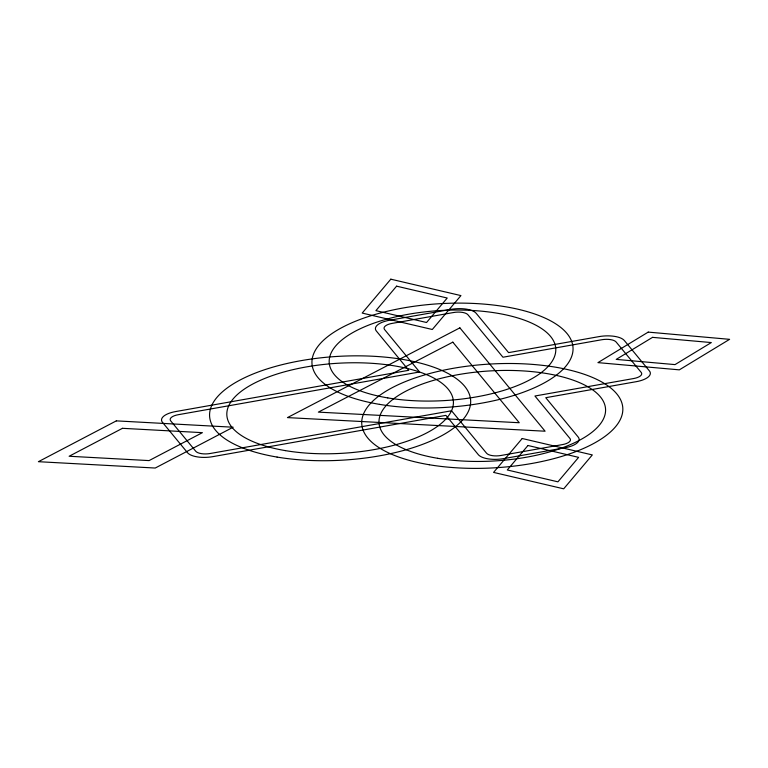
<?xml version="1.0" encoding="UTF-8"?>
<svg xmlns="http://www.w3.org/2000/svg" width="768" height="768" viewBox="0 0 768 768"><rect width="100%" height="100%" fill="white"/><g stroke="black" fill="none" stroke-linecap="round" stroke-linejoin="round"><path stroke-width="1.15" d="M390.816 279.178L362.189 313.075L432.307 329.491L460.934 295.594L390.816 279.178M396.586 286.166L375.907 310.646L426.547 322.502L447.226 298.022L396.586 286.166M522.202 438.509L493.574 472.406L563.693 488.822L592.32 454.925L522.202 438.509M527.971 445.498L507.293 469.978L557.933 481.834L578.611 457.354L527.971 445.498M648.211 332.112L597.946 362.63L679.334 369.85L729.6 339.331L648.211 332.112M652.531 337.354L616.224 359.395L675.005 364.608L711.312 342.566L652.531 337.354M116.323 420.874L38.4 461.693L155.222 468.038L233.146 427.219L116.323 420.874M122.467 428.314L69.139 456.25L149.078 460.598L202.397 432.662L122.467 428.314M459.878 327.85L287.453 417.6L545.107 431.213L459.878 327.85M452.813 342.154L318.365 412.128L519.264 422.736L452.813 342.154M450.931 309.379L389.491 320.256A20.16 8.006 -3.5 0 0 376.339 330.989L408.749 370.301L175.613 411.571A20.16 8.006 -3.5 0 0 162.461 422.314L187.526 452.707A20.16 8.006 -3.5 0 0 212.774 456.653L445.92 415.373L478.339 454.685A20.16 8.006 -3.5 0 0 503.587 458.621L565.027 447.744A20.16 8.006 -3.5 0 0 578.179 437.011L545.76 397.699L636.278 381.677A20.16 8.006 -3.5 0 0 649.421 370.934L624.355 340.541A20.16 8.006 -3.5 0 0 599.107 336.605L508.589 352.627L476.179 313.315A20.16 8.006 -3.5 0 0 450.931 309.379M453.523 312.518L392.083 323.395A11.52 4.579 -3.5 0 0 384.566 329.53L419.578 371.99L178.205 414.72A11.52 4.579 -3.5 0 0 170.688 420.854L195.754 451.258A11.52 4.579 -3.5 0 0 210.182 453.504L451.555 410.774L486.566 453.226A11.52 4.579 -3.5 0 0 500.995 455.482L562.435 444.605A11.52 4.579 -3.5 0 0 569.942 438.47L534.941 396.01L633.686 378.528A11.52 4.579 -3.5 0 0 641.194 372.394L616.128 342A11.52 4.579 -3.5 0 0 601.699 339.744L502.954 357.226L467.952 314.774A11.52 4.579 -3.5 0 0 453.523 312.518M379.45 404.352A130.771 51.936 -3.5 0 0 573.024 347.818A130.771 51.936 -3.5 0 0 374.995 314.506A130.771 51.936 -3.5 0 0 379.45 404.352M429.235 464.736A130.771 51.936 -3.5 0 0 622.81 408.192A130.771 51.936 -3.5 0 0 424.781 374.89A130.771 51.936 -3.5 0 0 429.235 464.736M277.075 457.075A130.771 51.936 -3.5 0 0 470.65 400.531A130.771 51.936 -3.5 0 0 272.621 367.229A130.771 51.936 -3.5 0 0 277.075 457.075M437.568 458.285A113.482 45.072 -3.5 0 0 605.558 409.219A113.482 45.072 -3.5 0 0 433.699 380.314A113.482 45.072 -3.5 0 0 437.568 458.285M387.773 397.91A113.482 45.072 -3.5 0 0 555.773 348.835A113.482 45.072 -3.5 0 0 383.914 319.93A113.482 45.072 -3.5 0 0 387.773 397.91M285.398 450.624A113.482 45.072 -3.5 0 0 453.398 401.558A113.482 45.072 -3.5 0 0 281.539 372.653A113.482 45.072 -3.5 0 0 285.398 450.624"/></g></svg>
